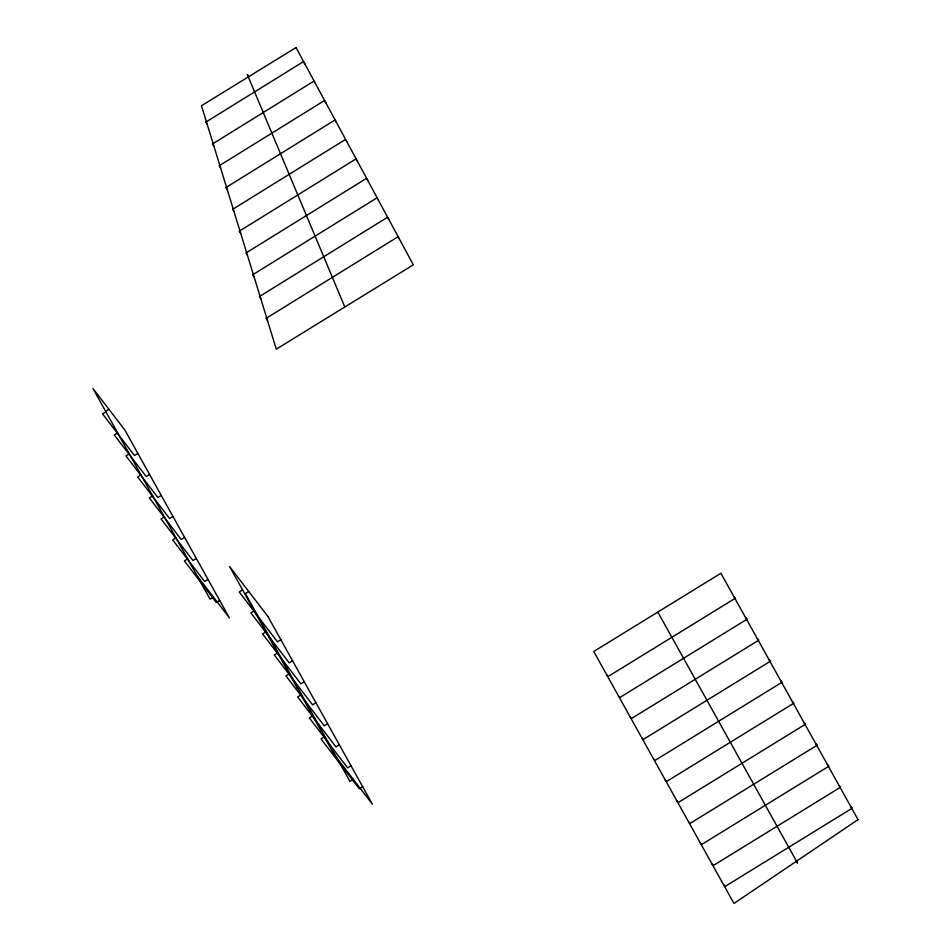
<?xml version="1.0" encoding="UTF-8"?>
<svg xmlns="http://www.w3.org/2000/svg" width="951" height="951" viewBox="0 0 951 951"><rect width="100%" height="100%" fill="white"/><g stroke="black" fill="none" stroke-linecap="round" stroke-linejoin="round"><path stroke-width="1.43" d="M105.549 411.391L108.937 409.31M105.965 411.842L102.577 413.935L134.495 455.517L137.871 453.425M117.651 432.848L114.263 434.928L146.181 476.51L149.557 474.43M129.336 453.841L125.948 455.921L157.866 497.504L161.242 495.423M141.021 474.846L137.645 476.926L169.551 518.509L172.939 516.417M152.707 495.84L149.331 497.92L181.237 539.502L184.625 537.422M164.404 516.833L161.016 518.913L192.922 560.496L196.31 558.415M176.09 537.838L172.702 539.918L204.62 581.501L207.996 579.421M187.775 558.831L184.387 560.912L216.305 602.494L219.681 600.414M213.464 597.121L210.088 599.201L92.972 388.519L124.89 430.102L229.429 617.912L197.511 576.33M242.588 589.882L239.212 591.962L277.502 641.854L280.878 639.773M248.746 591.498L245.37 593.579L349.909 781.389L353.285 779.309M254.274 610.875L250.898 612.955L289.187 662.859L292.563 660.779M265.959 631.88L262.583 633.96L300.873 683.852L304.261 681.772M277.644 652.873L274.268 654.954L312.558 704.857L315.946 702.765M289.342 673.867L285.954 675.947L324.243 725.851L327.631 723.77M301.027 694.872L297.639 696.952L335.941 746.844L339.317 744.764M312.713 715.865L309.325 717.946L347.626 767.849L351.002 765.769M324.398 736.859L321.022 738.951L359.312 788.843L362.688 786.762M733.875 596.574L735.444 598.167L608.295 676.411L606.726 674.83M745.56 617.579L747.141 619.16L619.993 697.416L618.412 695.823M757.246 638.573L758.827 640.154L631.678 718.409L630.097 716.828M768.943 659.578L770.512 661.159L643.363 739.403L641.794 737.821M780.628 680.571L782.197 682.152L655.049 760.408L653.48 758.827M792.314 701.565L793.883 703.158L666.734 781.401L665.165 779.82M803.999 722.57L805.568 724.151L678.42 802.394L676.85 800.813M815.685 743.563L817.254 745.144L690.105 823.4L688.536 821.819M827.37 764.556L828.951 766.149L701.802 844.393L700.221 842.812M839.055 785.562L840.636 787.143L713.488 865.398L711.907 863.805M850.753 806.555L852.322 808.136L725.173 886.391L723.604 884.81M657.319 612.373L658.888 613.954L797.568 863.128L795.999 861.535M304.784 63.788L303.345 61.696L205.737 122.192L207.175 124.284M315.292 83.248L313.854 81.156L212.442 143.993L213.88 146.085M325.801 102.708L324.362 100.616L219.146 165.795L220.584 167.887M336.297 122.168L334.859 120.076L225.839 187.597L227.277 189.689M346.806 141.628L345.368 139.535L232.543 209.398L233.982 211.491M357.314 161.076L355.876 158.983L239.248 231.188L240.686 233.28M367.823 180.535L366.385 178.443L245.94 252.99L247.379 255.082M378.32 199.995L376.881 197.903L252.645 274.791L254.083 276.884M388.828 219.455L387.39 217.363L259.35 296.593L260.788 298.685M399.337 238.915L397.898 236.823L266.042 318.395L267.481 320.475M248.746 76.639L247.308 74.547L344.809 306.995M858.028 819.631L733.982 903.45L593.745 651.494L720.894 573.251L858.028 819.631M296.023 47.55L201.481 105.739L276.301 349.16L413.328 264.83L296.023 47.55M267.897 616.45L229.607 566.546L334.134 754.357L372.435 804.261L267.897 616.45"/></g></svg>
